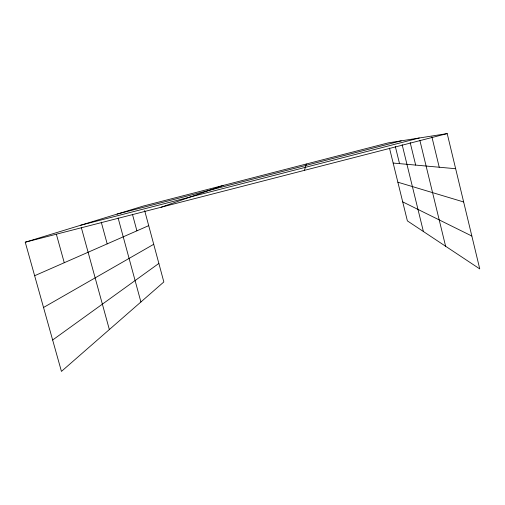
<?xml version="1.0" encoding="UTF-8"?>
<svg xmlns="http://www.w3.org/2000/svg" width="505" height="505" viewBox="0 0 505 505"><rect width="100%" height="100%" fill="white"/><g stroke="black" fill="none" stroke-linecap="round" stroke-linejoin="round"><path stroke-width="0.76" d="M304.471 170.336L306.257 164.024M52.646 340.01L158.86 263.433M43.531 307.482L153.716 244.294M34.637 275.73L148.704 225.653M161.051 207.258L223.046 185.486M144.645 210.553L163.841 281.948L61.44 371.402L25.25 242.211L143.426 206.021L388.2 142.89L447.203 133.598L479.75 268.906L407.377 220.887L389.488 148.116M117.059 214.095L401.204 140.845M80.686 225.236L419.295 137.991M25.25 242.211L447.203 133.598M393.155 163.058L455.649 168.714M397.871 182.204L463.647 201.968M402.706 201.867L471.84 236.037M56.383 234.301L64.261 262.72M81.305 227.49L109.351 329.544M101.265 222.175L107.186 243.877M132.436 214.278L136.905 230.829M118.088 217.889L140.908 301.984M395.308 146.431L399.531 163.633M410.174 142.549L415.678 165.097M402.131 144.626L423.392 231.511M431.87 136.804L439.23 167.224M419.844 140.27L445.612 246.251"/></g></svg>
